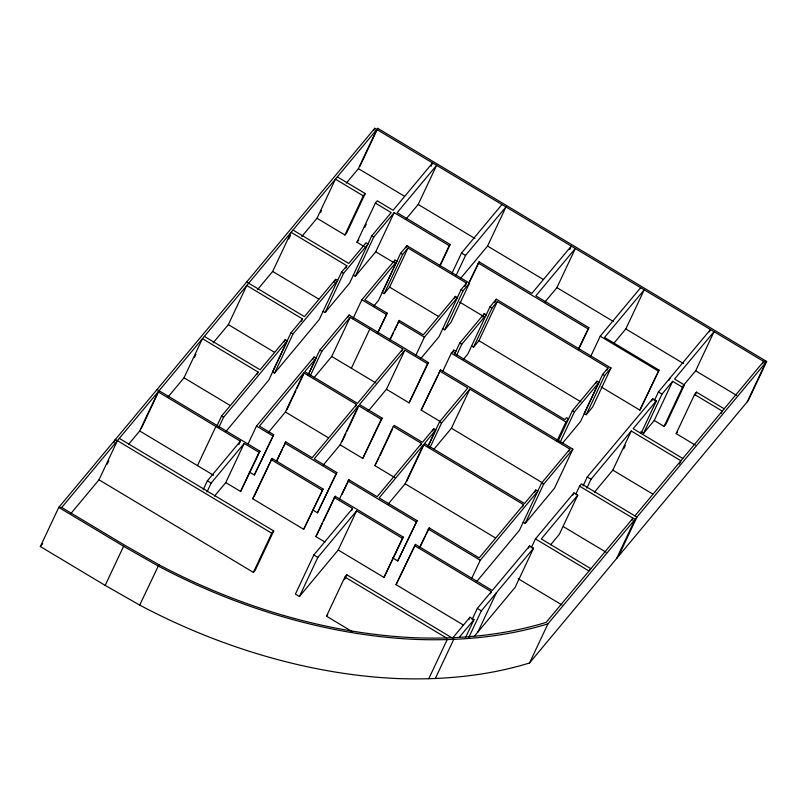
<?xml version="1.0" encoding="UTF-8"?>
<svg xmlns="http://www.w3.org/2000/svg" width="807" height="807" viewBox="0 0 807 807"><rect width="100%" height="100%" fill="white"/><g stroke="black" fill="none" stroke-linecap="round" stroke-linejoin="round"><path stroke-width="1.21" d="M765.692 362.646L547.943 623.851C505.555 636.884 460.979 640.97 416.785 639.457A415.312 257.968 25.2 0 1 158.122 565.979L123.592 546.278L58.76 507.411L61.736 507.472L377.777 128.343L766.65 361.496L748.24 400.615L529.533 662.981C487.146 676.004 442.569 680.099 398.376 678.586A415.312 257.968 25.2 0 1 139.712 605.099L105.182 585.408L40.35 546.541L58.76 507.411L374.801 128.283L765.692 362.646L747.282 401.765M113.817 442.831L115.391 439.482L271.788 533.245L273.724 530.956L119.325 438.383M70.754 513.686L98.989 479.812L117.408 440.683M107.22 464.096L108.804 460.736M128.616 444.274L139.702 430.978L158.111 391.849L240.405 441.197L238.832 444.546M141.185 428.709L158.021 392.938M168.017 397.004L184.026 377.807L202.436 338.678L258.2 372.118L257.151 374.347M194.356 357.612L195.94 354.263M105.182 585.408L123.592 546.278M213.149 342.864L228.351 324.626L246.76 285.507L302.534 318.936L301.475 321.176M257.473 289.693L272.675 271.455L291.085 232.325L346.859 265.765L345.81 268.005M288.795 238.973L290.379 235.614M197.483 465.619L215.893 426.5M216.821 426.146L221.552 416.079L258.2 372.118M301.798 236.512L317 218.283L335.419 179.154L363.301 195.869L365.218 193.569L337.336 176.854M218.828 427.347L223.569 417.29L287.231 340.917L285.214 339.707L260.126 369.808L204.353 336.378M320.5 212.624L321.549 210.385M139.712 605.099L158.908 564.729A412.942 256.505 25.2 0 0 416.109 637.792C459.919 639.305 504.133 635.26 546.168 622.368L633.001 518.205L631.952 520.434M203.172 489.758L207.379 480.821L240.405 441.197M373.752 130.522L374.801 128.283M376.808 129.493L358.389 168.633L404.519 196.272M359.892 166.353L377.777 128.343M206.945 492.018L211.152 483.08L244.178 443.457L259.017 452.354L259.975 451.204L157.052 389.499M284.165 341.946L285.214 339.707M302.534 318.936L290.974 332.807L272.564 371.936L274.572 373.137L319.239 319.552L341.512 272.171L346.859 265.765M287.231 340.917L268.812 380.047L226.111 431.281M274.572 373.137L292.981 334.007L337.649 280.433L335.641 279.222L304.451 316.637L246.67 281.996M214.491 496.113L225.768 482.586L244.178 443.457M317 218.283L344.892 234.998L363.301 195.869M365.218 193.569L346.808 232.698L344.892 234.998M248.052 443.971L256.475 426.086L314.054 357.007L316.072 358.207L308.173 374.983M334.058 282.571L335.117 280.342M364.33 246.66L356.946 242.231L375.356 203.102L377.273 200.802L393.1 210.284L432.582 162.923L430.999 166.282M225.768 482.586L240.607 491.473L259.017 452.354M364.653 227.624L366.227 224.275M259.975 451.204L240.607 491.473M323.103 311.3L325.11 312.511L343.53 273.381L368.032 243.986L366.015 242.786L348.775 263.465L293.012 230.025M249.262 471.924L254.356 474.98L273.724 434.701L259.44 426.136L303.825 372.895L356.543 404.499L355.494 406.728M273.724 434.701L254.356 474.98M268.469 432.35L285.416 412.014L303.825 372.895M286.899 409.744L295.846 390.749M296.895 388.51L303.735 373.974M313.005 359.236L314.054 357.007M375.356 203.102L391.183 212.594L371.714 235.937L349.613 283.116L325.11 312.511M308.244 374.69L319.814 350.097L349.078 314.982L428.477 362.585L409.109 402.864L386.452 389.277L368.153 411.227M353.305 275.066L355.322 276.276L373.732 237.147L394.159 212.645L449.206 245.651L450.175 244.501L397.125 212.705L436.607 165.344L418.197 204.464L406.113 218.959M310.251 375.901L321.822 351.307L350.137 317.343L402.844 348.947L401.795 351.186M252.672 498.716L272.05 458.437L323.072 489.032L303.704 529.311L252.672 498.716L253.64 497.566M254.165 496.446L272.05 458.437M276.428 460.979L285.799 441.943L312.158 457.74L356.543 404.499M276.851 460.948L282.117 449.761M283.166 447.532L285.799 441.943M355.322 276.276L375.739 251.774L394.159 212.645M348.029 317.222L349.078 314.982M313.641 378.17L331.727 356.472L350.137 317.343M352.931 318.755L361.869 299.75L394.916 260.106L396.923 261.317L378.513 300.436L373.702 306.216M393.866 262.346L394.916 260.106M442.7 328.661L444.718 329.871L451.063 322.255L469.472 283.136L406.96 245.661L400.615 253.267L382.205 292.396L384.223 293.597L389.599 287.141L408.019 248.011L466.507 283.075L464.923 286.435M384.223 293.597L402.632 254.477L408.019 248.011M405.911 247.89L406.96 245.661M98.989 479.812L253.378 572.365L271.788 533.245M273.724 530.956L255.315 570.075L253.378 572.365M351.368 368.244L369.777 329.125M377.273 333.352L387.178 313.197L364.845 299.811L396.923 261.317M377.706 333.321L387.178 313.197M323.193 465.155L340.14 444.828L358.55 405.699L381.217 419.287L382.175 418.137L359.508 404.549L404.862 350.157L427.518 363.735L428.477 362.585M389.347 340.594L399.243 320.44L423.322 334.875L455.41 296.381L457.428 297.591L424.381 337.225L415.958 355.12M342.158 441.439L345.84 433.611M346.889 431.382L357.935 407.908M390.306 339.444L393.463 332.736M394.512 330.497L399.243 320.44M303.704 529.311L323.072 489.032M313.207 510.266L317.454 512.808L336.822 472.539L314.165 458.951L358.55 405.699M336.822 472.539L317.454 512.808M439.744 265.775L449.206 245.651M440.178 265.745L450.175 244.501M324.979 542.062L315.779 536.544L335.147 496.265L403.349 537.159L383.981 577.439L338.214 550.001L299.427 596.524L295.402 594.113L313.812 554.984L352.598 508.46L334.189 497.425M317.262 534.274L322.518 523.097M323.577 520.858L335.147 496.265M386.452 389.277L404.862 350.157M339.525 498.807L348.896 479.772L377.131 496.698L421.516 443.457L393.281 426.53L374.872 465.649L394.744 477.562M342.057 494.308L348.896 479.772M340.14 444.828L362.797 458.416L381.217 419.287M382.175 418.137L362.797 458.416M299.427 596.524L317.837 557.405L356.623 510.871L402.39 538.309L403.349 537.159M452.031 273.149L461.503 253.025L501.944 204.514M456.056 275.56L465.528 255.436L505.969 206.925L487.559 246.054L460.595 278.395M351.549 510.69L352.598 508.46M378.987 457.791L374.872 465.649M380.047 455.562L392.666 428.729M454.361 298.62L455.41 296.381M338.214 550.001L356.623 510.871M466.507 283.075L461.12 289.542L439.018 336.711L420.477 358.954M409.109 402.864L427.518 363.735M444.718 329.871L463.127 290.742L469.472 283.136M468.685 283.126L479.106 261.851L531.823 293.455L571.306 246.095M469.644 281.976L479.106 261.851M439.997 421.385L421.183 410.107L440.551 369.828L572.869 449.156L554.449 488.285L525.186 523.39L523.168 522.19M437.919 375.416L421.183 410.107M438.968 373.177L440.551 369.828M352.387 631.73L326.482 616.195L344.892 577.076L346.808 574.776L452.031 637.853M344.71 579.244L346.808 574.776M442.851 371.119L451.274 353.234L453.877 350.117L455.884 351.317L454.24 353.295L564.91 419.64L566.554 417.673L568.572 418.873L565.959 422L557.022 441.005M452.828 352.346L453.877 350.117M454.492 354.243L459.748 343.066L484.25 313.671L486.268 314.881L461.765 344.276L456.5 355.453M420.467 445.686L421.516 443.457M482.677 317.03L484.25 313.671M388.167 504.113L405.124 483.786L423.534 444.657L523.592 504.647L522.533 506.887M406.607 481.517L424.492 443.507L435.77 429.98L433.752 428.769L422.475 442.297L394.25 425.37L393.281 426.53M471.55 345.961L473.558 347.161L491.967 308.042L497.354 301.576L608.024 367.931L602.637 374.387L584.228 413.517L586.235 414.717L592.58 407.111L610.99 367.982L496.305 299.215L489.96 306.831L467.858 354.001L463.117 359.69M432.703 431.009L433.752 428.769M494.721 302.575L496.305 299.215M427.942 446.463L439.512 421.869L467.828 387.905L439.593 370.978M427.881 446.745L435.77 429.98M473.558 347.161L478.944 340.705L497.354 301.576M429.949 447.663L441.53 423.07L469.835 389.105L569.893 449.096L568.844 451.335M434.126 448.995L451.426 428.235L469.835 389.105M383.981 577.439L402.39 538.309M392.404 557.748L397.73 560.936L417.098 520.666L379.149 497.909L423.534 444.657M417.098 520.666L397.73 560.936M463.299 624.991L396.045 584.672L415.423 544.402L492.28 590.482L529.624 545.865L533.548 548.215L515.138 587.335L473.951 636.743M415.423 544.402L396.045 584.672M419.267 548.054L429.173 527.899L479.197 557.899L523.592 504.647M420.225 546.904L424.966 536.847M426.015 534.607L429.173 527.899M569.722 249.454L570.771 247.214M544.826 302.131L556.911 287.635L575.33 248.506L535.848 295.866L588.868 327.662L578.881 348.896M578.448 348.937L588.868 327.662M471.833 578.135L480.256 560.25L537.835 491.17L535.828 489.97L524.55 503.497L424.492 443.507M428.789 678.697L447.199 639.568L446.352 637.903L344.892 577.076M435.276 678.586L453.685 639.467L452.838 637.792L469.956 617.254L473.981 619.665L465.558 637.55M590.754 356.311L600.226 336.196L640.657 287.685M468.907 619.494L469.956 617.254M472.055 619.615L477.31 608.428L491.322 591.632L414.465 545.552M558.051 441.237L572.435 410.622L596.938 381.227L598.945 382.437L580.536 421.557L562.358 443.366M534.779 492.199L535.828 489.97M560.24 442.014L574.443 411.832L598.945 382.437M468.716 637.671L481.335 610.849L533.548 548.215M569.893 449.096L541.588 483.06L519.426 530.3L476.241 582.109M490.263 593.861L491.322 591.632M525.186 523.39L543.595 484.271L572.869 449.156M477.895 632.012L496.305 592.893M595.879 383.466L596.938 381.227M613.895 343.227L625.808 328.943L644.218 289.814L604.514 337.437L659.037 370.131L639.89 410.138L601.175 386.926M606.965 370.161L608.024 367.931M586.235 414.717L604.645 375.598L610.99 367.982M528.565 548.094L529.624 545.865M531.238 547.842L535.444 538.894L573.948 492.895L577.751 495.175L559.342 534.305L550.616 544.765M572.889 495.135L573.948 492.895M575.895 493.995L579.577 486.177L581.494 483.867L636.935 517.105L618.515 556.235M583.058 485.915L587.264 476.977L652.732 398.759L656.333 400.918L641.01 433.409M586.83 488.185L591.037 479.237L631.256 430.999L680.886 460.757L679.302 464.116M639.89 410.138L659.037 370.131M594.345 492.32L612.836 470.128L631.256 430.999M623.7 448.823L625.284 445.474M651.673 400.988L652.732 398.759M529.533 662.981L547.943 623.851M654.225 400.877L658.431 391.94L710.493 329.549L709.434 331.788M640.919 431.604L643.613 433.218L662.022 394.088L672.645 381.338L682.5 387.249L684.417 384.949L674.571 379.038L714.044 331.677L695.634 370.806L682.742 386.271M669.003 380.299L670.052 378.059M643.613 433.218L654.235 420.467L672.645 381.338M654.235 420.467L664.09 426.378L682.5 387.249M684.417 384.949L666.007 424.068L664.09 426.378M616.598 558.535L635.008 519.405L579.577 486.177M695.341 445.111L676.165 433.611L694.575 394.492L696.491 392.182L724.202 408.796M694.918 395.541L696.491 392.182M721.226 413.335L722.285 411.096L694.575 394.492M762.625 363.675L763.674 361.435L766.65 361.496M40.35 546.541L42.741 543.666M346.304 183.128L358.429 168.633M356.946 242.231L358.863 239.921M316.072 358.207L304.784 371.745L357.501 403.349L402.844 348.947M315.779 536.544L316.737 535.394M326.482 616.195L327.763 614.662M459.284 637.298L473.981 619.665M577.751 495.175L541.275 538.945L590.815 568.642L588.898 570.952L535.444 538.894M656.333 400.918L633.172 428.699L682.803 458.457M676.165 433.611L677.446 432.078M634.917 515.905L763.674 361.435M158.908 564.729L124.52 545.108L61.736 507.472M418.197 204.464L474.96 238.499M487.559 246.054L543.252 279.444M556.911 287.635L613.683 321.67M625.808 328.943L683.529 363.543M695.634 370.806L736.64 395.39M461.503 253.025L465.528 255.436M478.148 263.001L587.91 328.812M600.226 336.196L658.3 371.018M658.431 391.94L662.022 394.088M371.714 235.937L373.732 237.147M400.615 253.267L402.632 254.477M461.12 289.542L463.127 290.742M489.96 306.831L491.967 308.042M602.637 374.387L604.645 375.598M375.739 251.774L394.098 262.769M459.738 302.131L483.413 316.324M389.599 287.141L438.524 316.465M478.944 340.705L581.01 401.896M341.512 272.171L343.53 273.381M459.748 343.066L461.765 344.276M572.435 410.622L574.443 411.832M361.869 299.75L386.22 314.347M398.285 321.59L424.381 337.225M451.274 353.234L565.959 422M612.836 470.128L652.762 494.066M272.675 271.455L318.795 299.104M331.727 356.472L375.901 382.952M451.426 428.235L542.879 483.06M290.974 332.807L292.981 334.007M319.814 350.097L321.822 351.307M439.512 421.869L441.53 423.07M541.588 483.06L543.595 484.271M228.351 324.626L274.471 352.276M563.306 526.578L606.037 552.2M285.416 412.014L328.449 437.818M405.124 483.786L495.498 537.966M184.026 377.807L230.136 405.457M518.104 578.669L561.934 604.947M256.475 426.086L272.766 435.851M284.841 443.093L335.863 473.689M347.938 480.922L416.14 521.816M428.214 529.049L480.256 560.25M221.552 416.079L223.569 417.29M271.091 459.587L322.114 490.182M477.31 608.428L481.335 610.849M139.702 430.978L213.472 475.212M207.379 480.821L211.152 483.08M313.812 554.984L317.837 557.405M587.264 476.977L591.037 479.237"/></g></svg>
